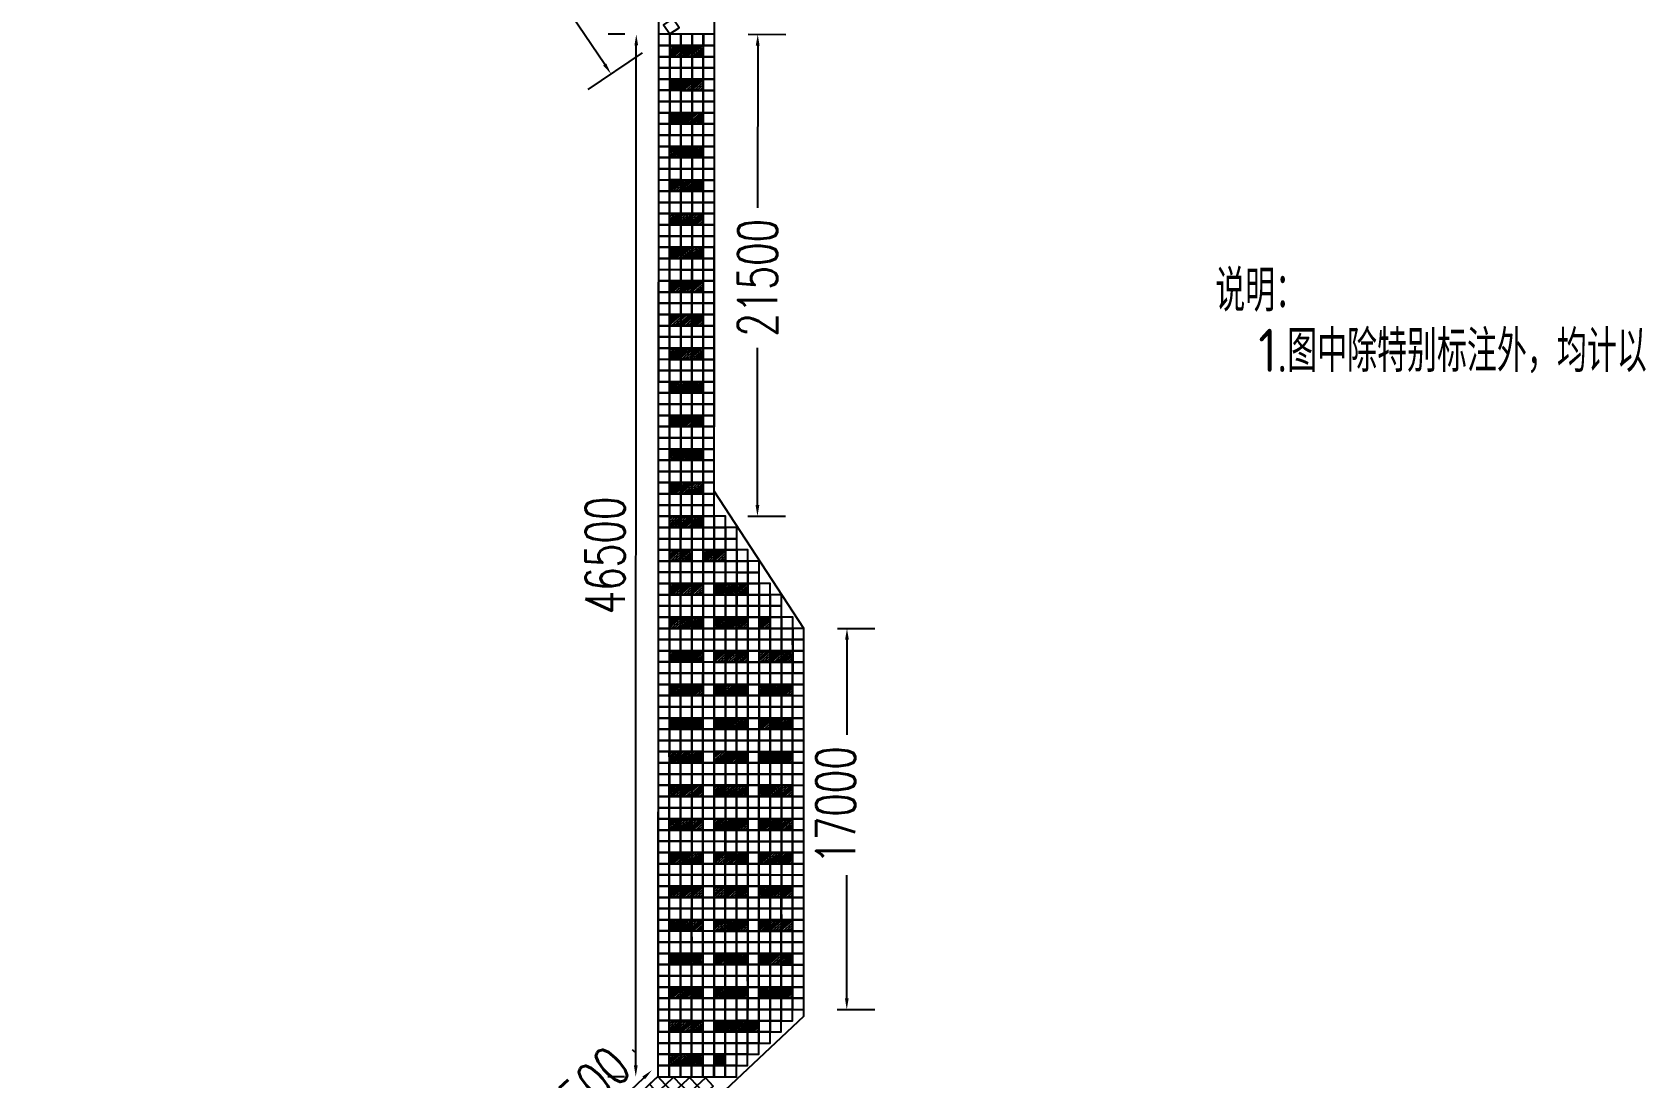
# Model space of a CAD drawing. Extents: x 833816 to 4746262, y -3629782 to -1973088.
# Drawn here: x 1347758 to 1419744, y -2232795 to -2186160 of the extents above; entities that cross this region are included whole.
import ezdxf

# ---------------------------------------------------------------- set-up
doc = ezdxf.new("R2010")
doc.units = 0
doc.header["$LTSCALE"] = 1000
doc.header["$MEASUREMENT"] = 0
doc.header["$PDMODE"] = 32
doc.layers.add('PUB_TEXT', color=7, linetype='Continuous')
doc.layers.add('W-FLOAT_BOWL浮筒', color=253, linetype='Continuous')
doc.styles.get("Standard").update_dxf_attribs({"font": 'gbenor.shx', "bigfont": 'gbcbig.shx'})
doc.styles.add('STANDARD_T3', font='simplex.shx', dxfattribs={"width": 0.7, "bigfont": 'gbcbig.shx'})
doc.dimstyles.new('W&&500', dxfattribs={"dimtxt": 1750, "dimasz": 500, "dimexe": 1250, "dimexo": 1500, "dimgap": 500, "dimtad": 1, "dimdec": 0, "dimzin": 0, "dimdsep": 46, "dimtxsty": 'STANDARD_T3', "dimcen": 0.09, "dimclrd": 1, "dimclre": 1, "dimclrt": 7, "dimazin": 2, "dimtfac": 1, "dimtdec": 0, "dimtix": 1, "dimtmove": 2, "dimatfit": 3, "dimfxl": 100, "dimtolj": 1, "dimtzin": 0, "dimarcsym": 0})

# ---------------------------------------------------------------- blocks, each defined once
blk = doc.blocks.new('浮筒')
at = {"layer": 'W-FLOAT_BOWL浮筒'}
blk.add_lwpolyline([(-230, -268), (268, -230), (230, 268), (-268, 230)], close=True, dxfattribs=at)
blk = doc.blocks.new('空格子')
at = {"layer": 'W-FLOAT_BOWL浮筒'}
h = blk.add_hatch(dxfattribs=at)
h.set_pattern_fill('ANSI31', color=256, scale=50)
h.set_pattern_definition([(45, (0, 0), (-56.127, 56.127), [])])
h.paths.add_polyline_path([(219, 263), (-280, 225), (-242, -274), (256, -236)])
blk.add_lwpolyline([(-242, -274), (256, -236), (219, 263), (-280, 225)], close=True, dxfattribs=at)
blk = doc.blocks.new('*D800')
at = {"color": 1, "lineweight": -2, "transparency": 16777216}
for p, q in [((1383685, -2212753), (1385357, -2212754)), ((1384106, -2213253), (1384104, -2217504)), ((1384098, -2229253), (1384101, -2223754)), ((1383676, -2229753), (1385348, -2229754))]:
    blk.add_line(p, q, dxfattribs=at)
at = {"color": 1, "transparency": 16777216}
for points in [[(1384023, -2213253), (1384190, -2213254), (1384107, -2212753)], [(1384015, -2229253), (1384182, -2229254), (1384098, -2229753)]]:
    blk.add_solid(points, dxfattribs=at)
at = {"layer": 'Defpoints', "color": 0, "transparency": 16777216}
for p in [(1382185, -2212752), (1384107, -2212753), (1382176, -2229752)]:
    blk.add_point(p, dxfattribs=at)
at = {"color": 7, "transparency": 16777216, "insert": (1383603, -2220629), "char_height": 1750, "attachment_point": 5, "rotation": 89.97046, "style": 'STANDARD_T3'}
blk.add_mtext('\\A1;17000', dxfattribs=at)
blk = doc.blocks.new('*D801')
at = {"color": 1, "lineweight": -2, "transparency": 16777216}
for p, q in [((1379698, -2186251), (1381374, -2186252)), ((1380123, -2186751), (1380119, -2193986)), ((1380112, -2207251), (1380116, -2200236)), ((1379687, -2207751), (1381362, -2207752))]:
    blk.add_line(p, q, dxfattribs=at)
at = {"color": 1, "transparency": 16777216}
for points in [[(1380040, -2186751), (1380207, -2186751), (1380124, -2186251)], [(1380029, -2207251), (1380196, -2207251), (1380112, -2207751)]]:
    blk.add_solid(points, dxfattribs=at)
at = {"layer": 'Defpoints', "color": 0, "transparency": 16777216}
for p in [(1378198, -2186250), (1380124, -2186251), (1378187, -2207750)]:
    blk.add_point(p, dxfattribs=at)
at = {"color": 7, "transparency": 16777216, "insert": (1380119, -2197111), "char_height": 1750, "attachment_point": 5, "rotation": 89.96978, "style": 'STANDARD_T3'}
blk.add_mtext('\\A1;21500', dxfattribs=at)
blk = doc.blocks.new('*D807')
at = {"color": 1, "lineweight": -2, "transparency": 16777216}
for p, q in [((1369921, -2179620), (1367500, -2181257)), ((1373297, -2187598), (1368816, -2180971)), ((1374962, -2187076), (1372542, -2188712))]:
    blk.add_line(p, q, dxfattribs=at)
at = {"color": 1, "transparency": 16777216}
for points in [[(1368885, -2180924), (1368747, -2181018), (1368536, -2180557)], [(1373366, -2187551), (1373228, -2187645), (1373577, -2188012)]]:
    blk.add_solid(points, dxfattribs=at)
at = {"layer": 'Defpoints', "color": 0, "transparency": 16777216}
for p in [(1371163, -2178780), (1368536, -2180557), (1376205, -2186235)]:
    blk.add_point(p, dxfattribs=at)
at = {"color": 7, "transparency": 16777216, "insert": (1372195, -2183514), "char_height": 1750, "attachment_point": 5, "rotation": 304.06778, "style": 'STANDARD_T3'}
blk.add_mtext('\\A1;9000', dxfattribs=at)
blk = doc.blocks.new('*D813')
at = {"color": 1, "lineweight": -2, "transparency": 16777216}
for p, q in [((1374639, -2231650), (1374545, -2231550)), ((1371761, -2235887), (1375038, -2232803)), ((1370634, -2235419), (1370540, -2235320))]:
    blk.add_line(p, q, dxfattribs=at)
at = {"color": 1, "transparency": 16777216}
for points in [[(1374981, -2232742), (1375095, -2232864), (1375402, -2232460)], [(1371704, -2235826), (1371818, -2235948), (1371397, -2236230)]]:
    blk.add_solid(points, dxfattribs=at)
at = {"layer": 'Defpoints', "color": 0, "transparency": 16777216}
for p in [(1375402, -2232460), (1375667, -2232742), (1371662, -2236511)]:
    blk.add_point(p, dxfattribs=at)
at = {"color": 7, "transparency": 16777216, "insert": (1372457, -2233344), "char_height": 1750, "attachment_point": 5, "rotation": 43.2668, "style": 'STANDARD_T3'}
blk.add_mtext('\\A1;5500', dxfattribs=at)
blk = doc.blocks.new('*D819')
at = {"color": 1, "lineweight": -2, "transparency": 16777216}
for p, q in [((1374198, -2186248), (1373457, -2186248)), ((1374684, -2232249), (1374707, -2186749)), ((1374174, -2232748), (1373433, -2232748))]:
    blk.add_line(p, q, dxfattribs=at)
at = {"color": 1, "transparency": 16777216}
for points in [[(1374624, -2186749), (1374790, -2186749), (1374707, -2186249)], [(1374600, -2232249), (1374767, -2232249), (1374683, -2232749)]]:
    blk.add_solid(points, dxfattribs=at)
at = {"layer": 'Defpoints', "color": 0, "transparency": 16777216}
for p in [(1374707, -2186249), (1375698, -2186249), (1375674, -2232749)]:
    blk.add_point(p, dxfattribs=at)
at = {"color": 7, "transparency": 16777216, "insert": (1373320, -2209498), "char_height": 1750, "attachment_point": 5, "rotation": 89.97046, "style": 'STANDARD_T3'}
blk.add_mtext('\\A1;46500', dxfattribs=at)

msp = doc.modelspace()

# ---------------------------------------------------------------- linework, layer by layer
at = {"color": 1}
for points in [[(1375641.4, -2339822.2), (1362855.1, -2339822.2), (1356148.8, -2330264.9), (1364877.2, -2324124.8), (1362809.6, -2302705.2), (1373949.1, -2275956.5), (1373950.3, -2237790.7), (1382175.6, -2230048.6), (1382184.5, -2212752.5), (1378187.7, -2206630.8), (1378199, -2184721)], [(1375698.6, -2185486.4), (1375674.2, -2232734.8), (1371450.4, -2236710.5), (1371448.7, -2275457.8), (1360261, -2302322.2), (1362249, -2322917.1), (1347758.3, -2333110.7), (1356718, -2345874.9), (1361771.5, -2342322.2), (1375641.4, -2342322.2), (1375641.4, -2339822.2)]]:
    msp.add_lwpolyline(points, dxfattribs=at)

# ---------------------------------------------------------------- block references
for p, rotation in [((1376460, -2186994.8), 355.6428745834204), ((1376960, -2186995.1), 355.6428745834204), ((1377460, -2186995.3), 355.6428745834204), ((1376459.2, -2188494.8), 355.6428745834204), ((1376959.2, -2188495.1), 355.6428745834204), ((1377459.2, -2188495.3), 355.6428745834204), ((1376458.5, -2189994.8), 355.6428745834204), ((1376958.5, -2189995.1), 355.6428745834204), ((1377458.5, -2189995.3), 355.6428745834204), ((1376457.7, -2191494.8), 355.6428745834204), ((1376957.7, -2191495.1), 355.6428745834204), ((1377457.7, -2191495.3), 355.6428745834204), ((1376456.9, -2192994.8), 355.6428745834204), ((1376956.9, -2192995.1), 355.6428745834204), ((1377456.9, -2192995.3), 355.6428745834204), ((1376456.1, -2194494.8), 355.6428745834204), ((1376956.1, -2194495.1), 355.6428745834204), ((1377456.1, -2194495.3), 355.6428745834204), ((1376455.4, -2195994.8), 355.6428745834204), ((1376955.4, -2195995.1), 355.6428745834204), ((1377455.4, -2195995.3), 355.6428745834204), ((1376454.6, -2197494.8), 355.6428745834204), ((1376954.6, -2197495.1), 355.6428745834204), ((1377454.6, -2197495.3), 355.6428745834204), ((1376453.8, -2198994.8), 355.6428745834204), ((1376953.8, -2198995.1), 355.6428745834204), ((1377453.8, -2198995.3), 355.6428745834204), ((1376453, -2200494.8), 355.6428745834204), ((1376953, -2200495.1), 355.6428745834204), ((1377453, -2200495.3), 355.6428745834204), ((1376452.3, -2201994.8), 355.6428745834204), ((1376952.3, -2201995.1), 355.6428745834204), ((1377452.3, -2201995.3), 355.6428745834204), ((1376451.5, -2203494.8), 355.6428745834204), ((1376951.5, -2203495.1), 355.6428745834204), ((1377451.5, -2203495.3), 355.6428745834204), ((1376450.7, -2204994.8), 355.6428745834204), ((1376950.7, -2204995.1), 355.6428745834204), ((1377450.7, -2204995.3), 355.6428745834204), ((1376450, -2206494.8), 355.6428745834204), ((1376950, -2206495.1), 355.6428745834204), ((1377450, -2206495.3), 355.6428745834204), ((1376449.2, -2207994.8), 355.6428745834204), ((1376949.2, -2207995.1), 355.6428745834204), ((1377449.2, -2207995.3), 355.6428745834204), ((1376448.4, -2209494.8), 355.6428745834205), ((1376948.4, -2209495.1), 355.6428745834205), ((1377948.4, -2209495.6), 355.6428745834205), ((1378448.4, -2209495.9), 355.6428745834205), ((1376447.6, -2210994.8), 355.6428745834205), ((1376947.6, -2210995.1), 355.6428745834205), ((1377447.6, -2210995.3), 355.6428745834205), ((1378447.6, -2210995.9), 355.6428745834205), ((1378947.6, -2210996.1), 355.6428745834205), ((1379447.6, -2210996.4), 355.6428745834205), ((1376446.9, -2212494.8), 355.6428745834205), ((1376946.9, -2212495.1), 355.6428745834205), ((1377446.9, -2212495.3), 355.6428745834205), ((1378446.9, -2212495.9), 355.6428745834205), ((1378946.9, -2212496.1), 355.6428745834205), ((1379446.9, -2212496.4), 355.6428745834205), ((1380446.9, -2212496.9), 355.6428745834205), ((1376446.1, -2213994.8), 355.6428745834205), ((1376946.1, -2213995.1), 355.6428745834205), ((1377446.1, -2213995.3), 355.6428745834205), ((1378446.1, -2213995.9), 355.6428745834205), ((1378946.1, -2213996.1), 355.6428745834205), ((1379446.1, -2213996.4), 355.6428745834205), ((1380446.1, -2213996.9), 355.6428745834205), ((1380946.1, -2213997.2), 355.6428745834205), ((1381446.1, -2213997.4), 355.6428745834205), ((1376445.3, -2215494.8), 355.6428745834205), ((1376945.3, -2215495.1), 355.6428745834205), ((1377445.3, -2215495.3), 355.6428745834205), ((1378445.3, -2215495.9), 355.6428745834205), ((1378945.3, -2215496.1), 355.6428745834205), ((1379445.3, -2215496.4), 355.6428745834205), ((1380445.3, -2215496.9), 355.6428745834205), ((1380945.3, -2215497.2), 355.6428745834205), ((1381445.3, -2215497.4), 355.6428745834205), ((1376444.5, -2216994.8), 355.6428745834205), ((1376944.5, -2216995.1), 355.6428745834205), ((1377444.5, -2216995.3), 355.6428745834205), ((1378444.5, -2216995.9), 355.6428745834205), ((1378944.5, -2216996.1), 355.6428745834205), ((1379444.5, -2216996.4), 355.6428745834205), ((1380444.5, -2216996.9), 355.6428745834205), ((1380944.5, -2216997.1), 355.6428745834205), ((1381444.5, -2216997.4), 355.6428745834205), ((1376443.8, -2218494.8), 355.6428745834205), ((1376943.8, -2218495.1), 355.6428745834205), ((1377443.8, -2218495.3), 355.6428745834205), ((1378443.8, -2218495.9), 355.6428745834205), ((1378943.8, -2218496.1), 355.6428745834205), ((1379443.8, -2218496.4), 355.6428745834205), ((1380443.8, -2218496.9), 355.6428745834205), ((1380943.8, -2218497.1), 355.6428745834205), ((1381443.8, -2218497.4), 355.6428745834205), ((1376443, -2219994.8), 355.6428745834205), ((1376943, -2219995.1), 355.6428745834205), ((1377443, -2219995.3), 355.6428745834205), ((1378443, -2219995.9), 355.6428745834205), ((1378943, -2219996.1), 355.6428745834205), ((1379443, -2219996.4), 355.6428745834205), ((1380443, -2219996.9), 355.6428745834205), ((1380943, -2219997.1), 355.6428745834205), ((1381443, -2219997.4), 355.6428745834205), ((1376442.2, -2221494.8), 355.6428745834205), ((1376942.2, -2221495.1), 355.6428745834205), ((1377442.2, -2221495.3), 355.6428745834205), ((1378442.2, -2221495.9), 355.6428745834205), ((1378942.2, -2221496.1), 355.6428745834205), ((1379442.2, -2221496.4), 355.6428745834205), ((1380442.2, -2221496.9), 355.6428745834205), ((1380942.2, -2221497.1), 355.6428745834205), ((1381442.2, -2221497.4), 355.6428745834205), ((1376441.4, -2222994.8), 355.6428745834205), ((1376941.4, -2222995.1), 355.6428745834205), ((1377441.4, -2222995.3), 355.6428745834205), ((1378441.4, -2222995.9), 355.6428745834205), ((1378941.4, -2222996.1), 355.6428745834205), ((1379441.4, -2222996.4), 355.6428745834205), ((1380441.4, -2222996.9), 355.6428745834205), ((1380941.4, -2222997.1), 355.6428745834205), ((1381441.4, -2222997.4), 355.6428745834205), ((1376440.7, -2224494.8), 355.6428745834205), ((1376940.7, -2224495.1), 355.6428745834205), ((1377440.7, -2224495.3), 355.6428745834205), ((1378440.7, -2224495.9), 355.6428745834205), ((1378940.7, -2224496.1), 355.6428745834205), ((1379440.7, -2224496.4), 355.6428745834205), ((1380440.7, -2224496.9), 355.6428745834205), ((1380940.7, -2224497.1), 355.6428745834205), ((1381440.7, -2224497.4), 355.6428745834205), ((1376439.9, -2225994.8), 355.6428745834205), ((1376939.9, -2225995.1), 355.6428745834205), ((1377439.9, -2225995.3), 355.6428745834205), ((1378439.9, -2225995.9), 355.6428745834205), ((1378939.9, -2225996.1), 355.6428745834205), ((1379439.9, -2225996.4), 355.6428745834205), ((1380439.9, -2225996.9), 355.6428745834205), ((1380939.9, -2225997.1), 355.6428745834205), ((1381439.9, -2225997.4), 355.6428745834205), ((1376439.1, -2227494.8), 355.6428745834205), ((1376939.1, -2227495.1), 355.6428745834205), ((1377439.1, -2227495.3), 355.6428745834205), ((1378439.1, -2227495.9), 355.6428745834205), ((1378939.1, -2227496.1), 355.6428745834205), ((1379439.1, -2227496.4), 355.6428745834205), ((1380439.1, -2227496.9), 355.6428745834205), ((1380939.1, -2227497.1), 355.6428745834205), ((1381439.1, -2227497.4), 355.6428745834205), ((1376438.4, -2228994.8), 355.6428745834205), ((1376938.4, -2228995.1), 355.6428745834205), ((1377438.4, -2228995.3), 355.6428745834205), ((1378438.4, -2228995.9), 355.6428745834205), ((1378938.4, -2228996.1), 355.6428745834205), ((1379438.4, -2228996.4), 355.6428745834205), ((1380438.4, -2228996.9), 355.6428745834205), ((1380938.4, -2228997.1), 355.6428745834205), ((1381438.4, -2228997.4), 355.6428745834205), ((1376437.6, -2230495.1), 355.6428745834204), ((1376937.6, -2230495.3), 355.6428745834204), ((1377437.6, -2230495.6), 355.6428745834204), ((1378437.6, -2230495.6), 355.6428745834204), ((1378937.6, -2230495.9), 355.6428745834204), ((1379437.6, -2230492.1), 355.6428745834204), ((1379937.6, -2230496.6), 355.6428745834204), ((1376436.8, -2231994.8), 355.6428745834205), ((1376936.8, -2231995.1), 355.6428745834204), ((1377436.8, -2231995.3), 355.6428745834204), ((1378436.8, -2231995.9), 355.6428745834205)]:
    msp.add_blockref('空格子', p, dxfattribs=dict(rotation=rotation))
at = {"layer": 'W-FLOAT_BOWL浮筒'}
for p, rotation in [((1376272, -2185888.1), 29.7401912289581), ((1375947.8, -2186999.3), 355.6428745835174), ((1375948, -2186499.3), 355.6428745835174), ((1376448, -2186499.5), 355.6428745835174), ((1376948, -2186499.8), 355.6428745835174), ((1377448, -2186500), 355.6428745835174), ((1377947.8, -2187000.3), 355.6428745835174), ((1377948, -2186500.3), 355.6428745835174), ((1375947.5, -2187499.3), 355.6428745835174), ((1376447.5, -2187499.5), 355.6428745835174), ((1376947.5, -2187499.8), 355.6428745835174), ((1377447.5, -2187500), 355.6428745835174), ((1377947.5, -2187500.3), 355.6428745835174), ((1375947, -2188499.3), 355.6428745835174), ((1375947.3, -2187999.3), 355.6428745835174), ((1376447.3, -2187999.5), 355.6428745835174), ((1376947.3, -2187999.8), 355.6428745835174), ((1377447.3, -2188000), 355.6428745835174), ((1377947, -2188500.3), 355.6428745835174), ((1377947.3, -2188000.3), 355.6428745835174), ((1375946.8, -2188999.3), 355.6428745835174), ((1376446.8, -2188999.5), 355.6428745835174), ((1376946.8, -2188999.8), 355.6428745835174), ((1377446.8, -2189000), 355.6428745835174), ((1377946.8, -2189000.3), 355.6428745835174), ((1375946.2, -2189999.3), 355.6428745835174), ((1375946.5, -2189499.3), 355.6428745835174), ((1376446.5, -2189499.5), 355.6428745835174), ((1376946.5, -2189499.8), 355.6428745835174), ((1377446.5, -2189500), 355.6428745835174), ((1377946.2, -2190000.3), 355.6428745835174), ((1377946.5, -2189500.3), 355.6428745835174), ((1375946, -2190499.3), 355.6428745835174), ((1376446, -2190499.5), 355.6428745835174), ((1376946, -2190499.8), 355.6428745835174), ((1377446, -2190500), 355.6428745835174), ((1377946, -2190500.3), 355.6428745835174), ((1375945.5, -2191499.3), 355.6428745835174), ((1375945.7, -2190999.3), 355.6428745835174), ((1376445.7, -2190999.5), 355.6428745835174), ((1376945.7, -2190999.8), 355.6428745835174), ((1377445.7, -2191000), 355.6428745835174), ((1377945.5, -2191500.3), 355.6428745835174), ((1377945.7, -2191000.3), 355.6428745835174), ((1375945.2, -2191999.3), 355.6428745835174), ((1376445.2, -2191999.5), 355.6428745835174), ((1376945.2, -2191999.8), 355.6428745835174), ((1377445.2, -2192000), 355.6428745835174), ((1377945.2, -2192000.3), 355.6428745835174), ((1375944.9, -2192499.3), 355.6428745835174), ((1376444.9, -2192499.5), 355.6428745835174), ((1376944.9, -2192499.8), 355.6428745835174), ((1377444.9, -2192500), 355.6428745835174), ((1377944.9, -2192500.3), 355.6428745835174), ((1375944.4, -2193499.3), 355.6428745835174), ((1375944.7, -2192999.3), 355.6428745835174), ((1376444.4, -2193499.5), 355.6428745835174), ((1376944.4, -2193499.8), 355.6428745835174), ((1377444.4, -2193500), 355.6428745835174), ((1377944.4, -2193500.3), 355.6428745835174), ((1377944.7, -2193000.3), 355.6428745835174), ((1375944.2, -2193999.3), 355.6428745835174), ((1376444.2, -2193999.5), 355.6428745835174), ((1376944.2, -2193999.8), 355.6428745835174), ((1377444.2, -2194000), 355.6428745835174), ((1377944.2, -2194000.3), 355.6428745835174), ((1375943.7, -2194999.3), 355.6428745835174), ((1375943.9, -2194499.3), 355.6428745835174), ((1376443.7, -2194999.5), 355.6428745835174), ((1376943.7, -2194999.8), 355.6428745835174), ((1377443.7, -2195000), 355.6428745835174), ((1377943.7, -2195000.3), 355.6428745835174), ((1377943.9, -2194500.3), 355.6428745835174), ((1375943.4, -2195499.3), 355.6428745835174), ((1376443.4, -2195499.5), 355.6428745835174), ((1376943.4, -2195499.8), 355.6428745835174), ((1377443.4, -2195500), 355.6428745835174), ((1377943.4, -2195500.3), 355.6428745835174), ((1375942.9, -2196499.3), 355.6428745835174), ((1375943.1, -2195999.3), 355.6428745835174), ((1376442.9, -2196499.5), 355.6428745835174), ((1376942.9, -2196499.8), 355.6428745835174), ((1377442.9, -2196500), 355.6428745835174), ((1377942.9, -2196500.3), 355.6428745835174), ((1377943.1, -2196000.3), 355.6428745835174), ((1375942.6, -2196999.3), 355.6428745835174), ((1376442.6, -2196999.5), 355.6428745835174), ((1376942.6, -2196999.8), 355.6428745835174), ((1377442.6, -2197000), 355.6428745835174), ((1377942.6, -2197000.3), 355.6428745835174), ((1375942.1, -2197999.3), 355.6428745835174), ((1375942.4, -2197499.3), 355.6428745835174), ((1376442.1, -2197999.5), 355.6428745835174), ((1376942.1, -2197999.8), 355.6428745835174), ((1377442.1, -2198000), 355.6428745835174), ((1377942.1, -2198000.3), 355.6428745835174), ((1377942.4, -2197500.3), 355.6428745835174), ((1375941.9, -2198499.3), 355.6428745835174), ((1376441.9, -2198499.5), 355.6428745835174), ((1376941.9, -2198499.8), 355.6428745835174), ((1377441.9, -2198500), 355.6428745835174), ((1377941.9, -2198500.3), 355.6428745835174), ((1375941.6, -2198999.3), 355.6428745835174), ((1377941.6, -2199000.3), 355.6428745835174), ((1375941.1, -2199999.3), 355.6428745835174), ((1375941.3, -2199499.3), 355.6428745835174), ((1376441.1, -2199999.5), 355.6428745835174), ((1376441.3, -2199499.5), 355.6428745835174), ((1376941.1, -2199999.8), 355.6428745835174), ((1376941.3, -2199499.8), 355.6428745835174), ((1377441.1, -2200000), 355.6428745835174), ((1377441.3, -2199500), 355.6428745835174), ((1377941.1, -2200000.3), 355.6428745835174), ((1377941.3, -2199500.3), 355.6428745835174), ((1375940.8, -2200499.3), 355.6428745835174), ((1377940.8, -2200500.3), 355.6428745835174), ((1375940.3, -2201499.3), 355.6428745835174), ((1375940.6, -2200999.3), 355.6428745835174), ((1376440.3, -2201499.5), 355.6428745835174), ((1376440.6, -2200999.5), 355.6428745835174), ((1376940.3, -2201499.8), 355.6428745835174), ((1376940.6, -2200999.8), 355.6428745835174), ((1377440.3, -2201500), 355.6428745835174), ((1377440.6, -2201000), 355.6428745835174), ((1377940.3, -2201500.3), 355.6428745835174), ((1377940.6, -2201000.3), 355.6428745835174), ((1375940.1, -2201999.3), 355.6428745835174), ((1377940.1, -2202000.3), 355.6428745835174), ((1375939.5, -2202999.3), 355.6428745835174), ((1375939.8, -2202499.3), 355.6428745835174), ((1376439.5, -2202999.5), 355.6428745835174), ((1376439.8, -2202499.5), 355.6428745835174), ((1376939.5, -2202999.8), 355.6428745835174), ((1376939.8, -2202499.8), 355.6428745835174), ((1377439.5, -2203000), 355.6428745835174), ((1377439.8, -2202500), 355.6428745835174), ((1377939.5, -2203000.3), 355.6428745835174), ((1377939.8, -2202500.3), 355.6428745835174), ((1375939.3, -2203499.3), 355.6428745835174), ((1377939.3, -2203500.3), 355.6428745835174), ((1375939, -2203999.3), 355.6428745835174), ((1376439, -2203999.5), 355.6428745835174), ((1376939, -2203999.8), 355.6428745835174), ((1377439, -2204000), 355.6428745835174), ((1377939, -2204000.3), 355.6428745835174), ((1375938.5, -2204999.3), 355.6428745835174), ((1375938.8, -2204499.3), 355.6428745835174), ((1376438.8, -2204499.5), 355.6428745835174), ((1376938.8, -2204499.8), 355.6428745835174), ((1377438.8, -2204500), 355.6428745835174), ((1377938.5, -2205000.3), 355.6428745835174), ((1377938.8, -2204500.3), 355.6428745835174), ((1375938.2, -2205499.3), 355.6428745835174), ((1376438.2, -2205499.5), 355.6428745835174), ((1376938.2, -2205499.8), 355.6428745835174), ((1377438.2, -2205500), 355.6428745835174), ((1377938.2, -2205500.3), 355.6428745835174), ((1375937.7, -2206499.3), 355.6428745835174), ((1375938, -2205999.3), 355.6428745835174), ((1376438, -2205999.5), 355.6428745835174), ((1376938, -2205999.8), 355.6428745835174), ((1377438, -2206000), 355.6428745835174), ((1377937.7, -2206500.3), 355.6428745835174), ((1377938, -2206000.3), 355.6428745835174), ((1375937.5, -2206999.3), 355.6428745835174), ((1376437.5, -2206999.5), 355.6428745835174), ((1376937.5, -2206999.8), 355.6428745835174), ((1377437.5, -2207000), 355.6428745835174), ((1377937.5, -2207000.3), 355.6428745835174), ((1375937, -2207999.3), 355.6428745835174), ((1375937.2, -2207499.3), 355.6428745835174), ((1376437.2, -2207499.5), 355.6428745835174), ((1376937.2, -2207499.8), 355.6428745835174), ((1377437.2, -2207500), 355.6428745835174), ((1377937, -2208000.3), 355.6428745835174), ((1377937.2, -2207500.3), 355.6428745835174), ((1378436.7, -2208000.5), 355.6428745835174), ((1375936.7, -2208499.3), 355.6428745835174), ((1376436.7, -2208499.5), 355.6428745835174), ((1376936.7, -2208499.8), 355.6428745835174), ((1377436.7, -2208500), 355.6428745835174), ((1377936.7, -2208500.3), 355.6428745835174), ((1378436.7, -2208500.5), 355.6428745835174), ((1378936.7, -2208500.8), 355.6428745835174), ((1375936.2, -2209499.3), 355.6428745835174), ((1375936.4, -2208999.3), 355.6428745835174), ((1376436.4, -2208999.5), 355.6428745835174), ((1376936.4, -2208999.8), 355.6428745835174), ((1377436.2, -2209500), 355.6428745835174), ((1377436.4, -2209000), 355.6428745835174), ((1377936.4, -2209000.3), 355.6428745835174), ((1378436.4, -2209000.5), 355.6428745835174), ((1378936.2, -2209500.8), 355.6428745835174), ((1378936.4, -2209000.8), 355.6428745835174), ((1379436.2, -2209501.1), 355.6428745835174), ((1375935.9, -2209999.3), 355.6428745835174), ((1376435.9, -2209999.5), 355.6428745835174), ((1376935.9, -2209999.8), 355.6428745835174), ((1377435.9, -2210000), 355.6428745835174), ((1377935.9, -2210000.3), 355.6428745835174), ((1378435.9, -2210000.5), 355.6428745835174), ((1378935.9, -2210000.8), 355.6428745835174), ((1379435.9, -2210001.1), 355.6428745835174), ((1379935.9, -2210001.3), 355.6428745835174), ((1375935.7, -2210499.3), 355.6428745835174), ((1376435.7, -2210499.5), 355.6428745835174), ((1376935.7, -2210499.8), 355.6428745835174), ((1377435.7, -2210500), 355.6428745835174), ((1377935.7, -2210500.3), 355.6428745835174), ((1378435.7, -2210500.5), 355.6428745835174), ((1378935.7, -2210500.8), 355.6428745835174), ((1379435.7, -2210501.2), 355.6428745835174), ((1379935.7, -2210501.3), 355.6428745835174), ((1375935.2, -2211499.3), 355.6428745835174), ((1375935.4, -2210999.3), 355.6428745835174), ((1376435.2, -2211499.5), 355.6428745835174), ((1376935.2, -2211499.8), 355.6428745835174), ((1377435.2, -2211500), 355.6428745835174), ((1377935.2, -2211500.3), 355.6428745835174), ((1377935.4, -2211000.3), 355.6428745835174), ((1378435.2, -2211500.5), 355.6428745835174), ((1378935.2, -2211500.8), 355.6428745835174), ((1379435.2, -2211501.2), 355.6428745835174), ((1379935.2, -2211501.3), 355.6428745835174), ((1379935.4, -2211001.3), 355.6428745835174), ((1380435.2, -2211501.6), 355.6428745835174), ((1380435.4, -2211001.6), 355.6428745835174), ((1380935.2, -2211501.8), 355.6428745835174), ((1375934.9, -2211999.3), 355.6428745835174), ((1376434.9, -2211999.5), 355.6428745835174), ((1376934.9, -2211999.8), 355.6428745835174), ((1377434.9, -2212000), 355.6428745835174), ((1377934.9, -2212000.3), 355.6428745835174), ((1378434.9, -2212000.5), 355.6428745835174), ((1378934.9, -2212000.8), 355.6428745835174), ((1379434.9, -2212001.2), 355.6428745835174), ((1379934.9, -2212001.3), 355.6428745835174), ((1380434.9, -2212001.7), 355.6428745835174), ((1380934.9, -2212001.8), 355.6428745835174), ((1375934.4, -2212999.3), 355.6428745835174), ((1375934.6, -2212499.3), 355.6428745835174), ((1376434.4, -2212999.5), 355.6428745835174), ((1376934.4, -2212999.8), 355.6428745835174), ((1377434.4, -2213000), 355.6428745835174), ((1377934.4, -2213000.3), 355.6428745835174), ((1377934.6, -2212500.3), 355.6428745835174), ((1378434.4, -2213000.5), 355.6428745835174), ((1378934.4, -2213000.8), 355.6428745835174), ((1379434.4, -2213001.2), 355.6428745835174), ((1379934.4, -2213001.3), 355.6428745835174), ((1379934.6, -2212501.3), 355.6428745835174), ((1380434.4, -2213001.7), 355.6428745835174), ((1380934.4, -2213001.6), 355.6428745835174), ((1380934.6, -2212501.6), 355.6428745835174), ((1381434.4, -2213002.1), 355.6428745835174), ((1381434.6, -2212502.1), 355.6428745835174), ((1381934.4, -2213002.3), 355.6428745835174), ((1375934.1, -2213499.3), 355.6428745835174), ((1376434.1, -2213499.5), 355.6428745835174), ((1376934.1, -2213499.8), 355.6428745835174), ((1377434.1, -2213500), 355.6428745835174), ((1377934.1, -2213500.3), 355.6428745835174), ((1378434.1, -2213500.5), 355.6428745835174), ((1378934.1, -2213500.8), 355.6428745835174), ((1379434.1, -2213501.2), 355.6428745835174), ((1379934.1, -2213501.3), 355.6428745835174), ((1380434.1, -2213501.7), 355.6428745835174), ((1380934.1, -2213501.8), 355.6428745835174), ((1381434.1, -2213502.1), 355.6428745835174), ((1381934.1, -2213502.3), 355.6428745835174), ((1375933.6, -2214499.3), 355.6428745835174), ((1375933.9, -2213999.3), 355.6428745835174), ((1376433.6, -2214499.5), 355.6428745835174), ((1376933.6, -2214499.8), 355.6428745835174), ((1377433.6, -2214500), 355.6428745835174), ((1377933.6, -2214500.3), 355.6428745835174), ((1377933.9, -2214000.3), 355.6428745835174), ((1378433.6, -2214500.5), 355.6428745835174), ((1378933.6, -2214500.8), 355.6428745835174), ((1379433.6, -2214501.2), 355.6428745835174), ((1379933.6, -2214501.3), 355.6428745835174), ((1379933.9, -2214001.3), 355.6428745835174), ((1380433.6, -2214501.7), 355.6428745835174), ((1380933.6, -2214501.6), 355.6428745835174), ((1381433.6, -2214501.8), 355.6428745835174), ((1381933.6, -2214502.3), 355.6428745835174), ((1381933.9, -2214002.3), 355.6428745835174), ((1375933.4, -2214999.3), 355.6428745835174), ((1376433.4, -2214999.5), 355.6428745835174), ((1376933.4, -2214999.8), 355.6428745835174), ((1377433.4, -2215000), 355.6428745835174), ((1377933.4, -2215000.3), 355.6428745835174), ((1378433.4, -2215000.5), 355.6428745835174), ((1378933.4, -2215000.8), 355.6428745835174), ((1379433.4, -2215001.2), 355.6428745835174), ((1379933.4, -2215001.3), 355.6428745835174), ((1380433.3, -2215001.7), 355.6428745835174), ((1380933.3, -2215001.8), 355.6428745835174), ((1381433.3, -2215002.1), 355.6428745835174), ((1381933.3, -2215002.3), 355.6428745835174), ((1375932.8, -2215999.3), 355.6428745835174), ((1375933.1, -2215499.3), 355.6428745835174), ((1376432.8, -2215999.5), 355.6428745835174), ((1376932.8, -2215999.8), 355.6428745835174), ((1377432.8, -2216000), 355.6428745835174), ((1377932.8, -2216000.3), 355.6428745835174), ((1377933.1, -2215500.3), 355.6428745835174), ((1378432.8, -2216000.5), 355.6428745835174), ((1378932.8, -2216000.8), 355.6428745835174), ((1379933.1, -2215501.3), 355.6428745835174), ((1381933.1, -2215502.3), 355.6428745835174), ((1375932.6, -2216499.3), 355.6428745835174), ((1376432.6, -2216499.5), 355.6428745835174), ((1376932.6, -2216499.8), 355.6428745835174), ((1377432.6, -2216500), 355.6428745835174), ((1377932.6, -2216500.3), 355.6428745835174), ((1378432.6, -2216500.5), 355.6428745835174), ((1378932.6, -2216500.8), 355.6428745835174), ((1379432.6, -2216501.2), 355.6428745835174), ((1379432.8, -2216001.2), 355.6428745835174), ((1379932.6, -2216501.3), 355.6428745835174), ((1379932.8, -2216001.3), 355.6428745835174), ((1380432.6, -2216501.7), 355.6428745835174), ((1380432.8, -2216001.7), 355.6428745835174), ((1380932.6, -2216501.8), 355.6428745835174), ((1380932.8, -2216001.6), 355.6428745835174), ((1381432.6, -2216502.1), 355.6428745835174), ((1381432.8, -2216001.8), 355.6428745835174), ((1381932.6, -2216502.3), 355.6428745835174), ((1381932.8, -2216002.3), 355.6428745835174), ((1375932.3, -2216999.3), 355.6428745835174), ((1377932.3, -2217000.3), 355.6428745835174), ((1379932.3, -2217001.3), 355.6428745835174), ((1381932.3, -2217002.3), 355.6428745835174), ((1375931.8, -2217999.3), 355.6428745835174), ((1375932.1, -2217499.3), 355.6428745835174), ((1376431.8, -2217999.5), 355.6428745835174), ((1376432.1, -2217499.5), 355.6428745835174), ((1376931.8, -2217999.8), 355.6428745835174), ((1376932.1, -2217499.8), 355.6428745835174), ((1377431.8, -2218000), 355.6428745835174), ((1377432.1, -2217500), 355.6428745835174), ((1377931.8, -2218000.3), 355.6428745835174), ((1377932.1, -2217500.3), 355.6428745835174), ((1378431.8, -2218000.5), 355.6428745835174), ((1378432.1, -2217500.5), 355.6428745835174), ((1378931.8, -2218000.8), 355.6428745835174), ((1378932.1, -2217500.8), 355.6428745835174), ((1379431.8, -2218001.2), 355.6428745835174), ((1379432.1, -2217501.2), 355.6428745835174), ((1379931.8, -2218001.3), 355.6428745835174), ((1379932.1, -2217501.3), 355.6428745835174), ((1380431.8, -2218001.7), 355.6428745835174), ((1380432.1, -2217501.7), 355.6428745835174), ((1380931.8, -2218001.8), 355.6428745835174), ((1380932.1, -2217501.6), 355.6428745835174), ((1381431.8, -2218002.1), 355.6428745835174), ((1381432.1, -2217501.8), 355.6428745835174), ((1381931.8, -2218002.3), 355.6428745835174), ((1381932.1, -2217502.3), 355.6428745835174), ((1375931.5, -2218499.3), 355.6428745835174), ((1377931.5, -2218500.3), 355.6428745835174), ((1379931.5, -2218501.3), 355.6428745835174), ((1381931.5, -2218502.3), 355.6428745835174), ((1375931, -2219499.3), 355.6428745835174), ((1375931.3, -2218999.3), 355.6428745835174), ((1376431, -2219499.5), 355.6428745835174), ((1376431.3, -2218999.5), 355.6428745835174), ((1376931, -2219499.8), 355.6428745835174), ((1376931.3, -2218999.8), 355.6428745835174), ((1377431, -2219500), 355.6428745835174), ((1377431.3, -2219000), 355.6428745835174), ((1377931, -2219500.3), 355.6428745835174), ((1377931.3, -2219000.3), 355.6428745835174), ((1378431, -2219500.5), 355.6428745835174), ((1378431.3, -2219000.5), 355.6428745835174), ((1378931, -2219500.8), 355.6428745835174), ((1378931.3, -2219000.8), 355.6428745835174), ((1379431, -2219501.2), 355.6428745835174), ((1379431.3, -2219001.2), 355.6428745835174), ((1379931, -2219501.3), 355.6428745835174), ((1379931.3, -2219001.3), 355.6428745835174), ((1380431, -2219501.7), 355.6428745835174), ((1380431.3, -2219001.7), 355.6428745835174), ((1380931, -2219501.8), 355.6428745835174), ((1380931.3, -2219001.6), 355.6428745835174), ((1381431, -2219502.1), 355.6428745835174), ((1381431.3, -2219001.8), 355.6428745835174), ((1381931, -2219502.3), 355.6428745835174), ((1381931.3, -2219002.3), 355.6428745835174), ((1375930.8, -2219999.3), 355.6428745835174), ((1377930.8, -2220000.3), 355.6428745835174), ((1379930.8, -2220001.3), 355.6428745835174), ((1381930.8, -2220002.3), 355.6428745835174), ((1375930.3, -2220999.3), 355.6428745835174), ((1375930.5, -2220499.3), 355.6428745835174), ((1376430.3, -2220999.5), 355.6428745835174), ((1376430.5, -2220499.5), 355.6428745835174), ((1376930.3, -2220999.8), 355.6428745835174), ((1376930.5, -2220499.8), 355.6428745835174), ((1377430.3, -2221000), 355.6428745835174), ((1377430.5, -2220500), 355.6428745835174), ((1377930.3, -2221000.3), 355.6428745835174), ((1377930.5, -2220500.3), 355.6428745835174), ((1378430.3, -2221000.5), 355.6428745835174), ((1378430.5, -2220500.5), 355.6428745835174), ((1378930.3, -2221000.8), 355.6428745835174), ((1378930.5, -2220500.8), 355.6428745835174), ((1379430.3, -2221001.2), 355.6428745835174), ((1379430.5, -2220501.2), 355.6428745835174), ((1379930.3, -2221001.3), 355.6428745835174), ((1379930.5, -2220501.3), 355.6428745835174), ((1380430.3, -2221001.7), 355.6428745835174), ((1380430.5, -2220501.7), 355.6428745835174), ((1380930.3, -2221001.8), 355.6428745835174), ((1380930.5, -2220501.6), 355.6428745835174), ((1381430.3, -2221002.1), 355.6428745835174), ((1381430.5, -2220501.8), 355.6428745835174), ((1381930.3, -2221002.3), 355.6428745835174), ((1381930.5, -2220502.3), 355.6428745835174), ((1375930, -2221499.3), 355.6428745835174), ((1377930, -2221500.3), 355.6428745835174), ((1379930, -2221501.3), 355.6428745835174), ((1381930, -2221502.3), 355.6428745835174), ((1375929.7, -2221999.3), 355.6428745835174), ((1376429.7, -2221999.5), 355.6428745835174), ((1376929.7, -2221999.8), 355.6428745835174), ((1377429.7, -2222000), 355.6428745835174), ((1377929.7, -2222000.3), 355.6428745835174), ((1378429.7, -2222000.5), 355.6428745835174), ((1378929.7, -2222000.8), 355.6428745835174), ((1379429.7, -2222001.2), 355.6428745835174), ((1379929.7, -2222001.3), 355.6428745835174), ((1380429.7, -2222001.7), 355.6428745835174), ((1380929.7, -2222001.6), 355.6428745835174), ((1381429.7, -2222001.8), 355.6428745835174), ((1381929.7, -2222002.3), 355.6428745835174), ((1375929.2, -2222999.3), 355.6428745835174), ((1375929.5, -2222499.3), 355.6428745835174), ((1376429.5, -2222499.5), 355.6428745835174), ((1376929.5, -2222499.8), 355.6428745835174), ((1377429.5, -2222500), 355.6428745835174), ((1377929.2, -2223000.3), 355.6428745835174), ((1377929.5, -2222500.3), 355.6428745835174), ((1378429.5, -2222500.5), 355.6428745835174), ((1378929.5, -2222500.8), 355.6428745835174), ((1379429.5, -2222501.2), 355.6428745835174), ((1379929.2, -2223001.3), 355.6428745835174), ((1379929.5, -2222501.3), 355.6428745835174), ((1380429.5, -2222501.7), 355.6428745835174), ((1380929.5, -2222501.8), 355.6428745835174), ((1381429.5, -2222502.1), 355.6428745835174), ((1381929.2, -2223002.3), 355.6428745835174), ((1381929.5, -2222502.3), 355.6428745835174), ((1375929, -2223499.3), 355.6428745835174), ((1376429, -2223499.5), 355.6428745835174), ((1376929, -2223499.8), 355.6428745835174), ((1377429, -2223500), 355.6428745835174), ((1377929, -2223500.3), 355.6428745835174), ((1378429, -2223500.5), 355.6428745835174), ((1378929, -2223500.8), 355.6428745835174), ((1379429, -2223501.2), 355.6428745835174), ((1379929, -2223501.3), 355.6428745835174), ((1380429, -2223501.7), 355.6428745835174), ((1380929, -2223501.6), 355.6428745835174), ((1381429, -2223501.8), 355.6428745835174), ((1381929, -2223502.3), 355.6428745835174), ((1375928.5, -2224499.3), 355.6428745835174), ((1375928.7, -2223999.3), 355.6428745835174), ((1376428.7, -2223999.5), 355.6428745835174), ((1376928.7, -2223999.8), 355.6428745835174), ((1377428.7, -2224000), 355.6428745835174), ((1377928.5, -2224500.3), 355.6428745835174), ((1377928.7, -2224000.3), 355.6428745835174), ((1378428.7, -2224000.5), 355.6428745835174), ((1378928.7, -2224000.8), 355.6428745835174), ((1379428.7, -2224001.2), 355.6428745835174), ((1379928.5, -2224501.3), 355.6428745835174), ((1379928.7, -2224001.3), 355.6428745835174), ((1380428.7, -2224001.7), 355.6428745835174), ((1380928.7, -2224001.8), 355.6428745835174), ((1381428.7, -2224002.1), 355.6428745835174), ((1381928.5, -2224502.3), 355.6428745835174), ((1381928.7, -2224002.3), 355.6428745835174), ((1375928.2, -2224999.3), 355.6428745835174), ((1376428.2, -2224999.5), 355.6428745835174), ((1376928.2, -2224999.8), 355.6428745835174), ((1377428.2, -2225000), 355.6428745835174), ((1377928.2, -2225000.3), 355.6428745835174), ((1378428.2, -2225000.5), 355.6428745835174), ((1378928.2, -2225000.8), 355.6428745835174), ((1379428.2, -2225001.2), 355.6428745835174), ((1379928.2, -2225001.3), 355.6428745835174), ((1380428.2, -2225001.7), 355.6428745835174), ((1380928.2, -2225001.6), 355.6428745835174), ((1381428.2, -2225001.8), 355.6428745835174), ((1381928.2, -2225002.3), 355.6428745835174), ((1375927.7, -2225999.3), 355.6428745835174), ((1375927.9, -2225499.3), 355.6428745835174), ((1376427.9, -2225499.5), 355.6428745835174), ((1376927.9, -2225499.8), 355.6428745835174), ((1377427.9, -2225500), 355.6428745835174), ((1377927.7, -2226000.3), 355.6428745835174), ((1377927.9, -2225500.3), 355.6428745835174), ((1378427.9, -2225500.5), 355.6428745835174), ((1378927.9, -2225500.8), 355.6428745835174), ((1379427.9, -2225501.2), 355.6428745835174), ((1379927.7, -2226001.3), 355.6428745835174), ((1379927.9, -2225501.3), 355.6428745835174), ((1380427.9, -2225501.7), 355.6428745835174), ((1380927.9, -2225501.8), 355.6428745835174), ((1381427.9, -2225502.1), 355.6428745835174), ((1381927.7, -2226002.3), 355.6428745835174), ((1381927.9, -2225502.3), 355.6428745835174), ((1375927.4, -2226499.3), 355.6428745835174), ((1376427.4, -2226499.5), 355.6428745835174), ((1376927.4, -2226499.8), 355.6428745835174), ((1377427.4, -2226500), 355.6428745835174), ((1377927.4, -2226500.3), 355.6428745835174), ((1378427.4, -2226500.5), 355.6428745835174), ((1378927.4, -2226500.8), 355.6428745835174), ((1379427.4, -2226501.2), 355.6428745835174), ((1379927.4, -2226501.3), 355.6428745835174), ((1380427.4, -2226501.7), 355.6428745835174), ((1380927.4, -2226501.6), 355.6428745835174), ((1381427.4, -2226501.8), 355.6428745835174), ((1381927.4, -2226502.3), 355.6428745835174), ((1375926.9, -2227499.3), 355.6428745835174), ((1375927.2, -2226999.3), 355.6428745835174), ((1376427.2, -2226999.5), 355.6428745835174), ((1376927.2, -2226999.8), 355.6428745835174), ((1377427.2, -2227000), 355.6428745835174), ((1377926.9, -2227500.3), 355.6428745835174), ((1377927.2, -2227000.3), 355.6428745835174), ((1378427.2, -2227000.5), 355.6428745835174), ((1378927.2, -2227000.8), 355.6428745835174), ((1379427.2, -2227001.2), 355.6428745835174), ((1379926.9, -2227501.3), 355.6428745835174), ((1379927.2, -2227001.3), 355.6428745835174), ((1380427.2, -2227001.7), 355.6428745835174), ((1380927.2, -2227001.8), 355.6428745835174), ((1381427.2, -2227002.1), 355.6428745835174), ((1381926.9, -2227502.3), 355.6428745835174), ((1381927.2, -2227002.3), 355.6428745835174), ((1375926.6, -2227999.3), 355.6428745835174), ((1376426.6, -2227999.5), 355.6428745835174), ((1376926.6, -2227999.8), 355.6428745835174), ((1377426.6, -2228000), 355.6428745835174), ((1377926.6, -2228000.3), 355.6428745835174), ((1378426.6, -2228000.5), 355.6428745835174), ((1378926.6, -2228000.8), 355.6428745835174), ((1379426.6, -2228001.2), 355.6428745835174), ((1379926.6, -2228001.3), 355.6428745835174), ((1380426.6, -2228001.7), 355.6428745835174), ((1380926.6, -2228001.6), 355.6428745835174), ((1381426.6, -2228001.8), 355.6428745835174), ((1381926.6, -2228002.3), 355.6428745835174), ((1375926.4, -2228499.3), 355.6428745835174), ((1376426.4, -2228499.5), 355.6428745835174), ((1376926.4, -2228499.8), 355.6428745835174), ((1377426.4, -2228500), 355.6428745835174), ((1377926.4, -2228500.3), 355.6428745835174), ((1378426.4, -2228500.5), 355.6428745835174), ((1378926.4, -2228500.8), 355.6428745835174), ((1379426.4, -2228501.2), 355.6428745835174), ((1379926.4, -2228501.3), 355.6428745835174), ((1380426.4, -2228501.7), 355.6428745835174), ((1380926.4, -2228501.8), 355.6428745835174), ((1381426.4, -2228502.1), 355.6428745835174), ((1381926.4, -2228502.3), 355.6428745835174), ((1375925.9, -2229499.3), 355.6428745835174), ((1375926.1, -2228999.3), 355.6428745835174), ((1376425.9, -2229499.5), 355.6428745835174), ((1376925.9, -2229499.8), 355.6428745835174), ((1377425.9, -2229500), 355.6428745835174), ((1377925.9, -2229500.3), 355.6428745835174), ((1377926.1, -2229000.3), 355.6428745835174), ((1378425.9, -2229500.5), 355.6428745835174), ((1378925.9, -2229500.8), 355.6428745835174), ((1379425.9, -2229501.2), 355.6428745835174), ((1379925.9, -2229501.3), 355.6428745835174), ((1379926.1, -2229001.3), 355.6428745835174), ((1380425.9, -2229501.7), 355.6428745835174), ((1380925.9, -2229501.6), 355.6428745835174), ((1381425.9, -2229501.8), 355.6428745835174), ((1381925.9, -2229502.3), 355.6428745835174), ((1381926.1, -2229002.3), 355.6428745835174), ((1375925.6, -2229999.3), 355.6428745835174), ((1376425.6, -2229999.8), 355.6428745835174), ((1376925.6, -2230000), 355.6428745835174), ((1377425.6, -2230000.3), 355.6428745835174), ((1377925.6, -2230000), 355.6428745835174), ((1378425.6, -2230000.3), 355.6428745835174), ((1378925.6, -2230000.5), 355.6428745835174), ((1379425.6, -2229997), 355.6428745835174), ((1379925.6, -2230001.1), 355.6428745835174), ((1380425.6, -2230001.3), 355.6428745835174), ((1380925.6, -2230001.6), 355.6428745835174), ((1381425.6, -2230001.8), 355.6428745835174), ((1375925.1, -2230999.3), 355.6428745835174), ((1375925.4, -2230499.3), 355.6428745835174), ((1376425.1, -2230999.5), 355.6428745835174), ((1376925.1, -2230999.8), 355.6428745835174), ((1377425.1, -2231000), 355.6428745835174), ((1377925.1, -2231000.3), 355.6428745835174), ((1377925.4, -2230500), 355.6428745835174), ((1378425.1, -2231000.5), 355.6428745835174), ((1378925.1, -2231000.8), 355.6428745835174), ((1379425.1, -2230996.8), 355.6428745835174), ((1379925.1, -2231001.3), 355.6428745835174), ((1380425.1, -2231001.6), 355.6428745835174), ((1380425.4, -2230501.6), 355.6428745835174), ((1380925.4, -2230501.6), 355.6428745835174), ((1375924.8, -2231499.3), 355.6428745835174), ((1376424.8, -2231499.5), 355.6428745835174), ((1376924.8, -2231499.8), 355.6428745835174), ((1377424.8, -2231500), 355.6428745835174), ((1377924.8, -2231500.3), 355.6428745835174), ((1378424.8, -2231500.5), 355.6428745835174), ((1378924.8, -2231500.8), 355.6428745835174), ((1379424.8, -2231501.1), 355.6428745835174), ((1379924.8, -2231501.3), 355.6428745835174), ((1375924.3, -2232499.3), 355.6428745835174), ((1375924.6, -2231999.3), 355.6428745835174), ((1376424.3, -2232499.5), 355.6428745835174), ((1376924.3, -2232499.8), 355.6428745835174), ((1377424.3, -2232500), 355.6428745835174), ((1377924.3, -2232500.3), 355.6428745835174), ((1377924.6, -2232000.3), 355.6428745835174), ((1378424.3, -2232500.5), 355.6428745835174), ((1378924.3, -2232500.8), 355.6428745835174), ((1378924.6, -2232001.1), 355.6428745835174), ((1379424.6, -2232001.1), 355.6428745835174), ((1375656.1, -2233095.2), 308.9392147157629)]:
    msp.add_blockref('浮筒', p, dxfattribs=dict(at, rotation=rotation))
at = {"layer": 'W-FLOAT_BOWL浮筒', "xscale": -1, "rotation": 137.5943900933668}
for p in [(1376362.9, -2233116.6), (1377069.7, -2233137.9), (1377776.5, -2233159.3)]:
    msp.add_blockref('浮筒', p, dxfattribs=at)

# ---------------------------------------------------------------- texts
at = {"layer": 'PUB_TEXT'}
for s, height, p in [('说明：', 1856.74, (1400538.7, -2198615.5)), ('1.', 1925, (1402463.7, -2201310.5)), ('图中除特别标注外，均计以', 1856.738, (1403747, -2201310.5))]:
    msp.add_text(s, height=height, dxfattribs=at).set_placement(p)

# ---------------------------------------------------------------- dimensions: what is measured, and where the dimension line sits
dim = msp.add_aligned_dim(p1=(1376205, -2186235.3), p2=(1371163.4, -2178779.9), distance=3172.2, dimstyle='W&&500')
dim.commit()
dim.dimension.update_dxf_attribs({"geometry": '*D807', "text_midpoint": (1372195.5, -2183514.3)})
at = {"color": 5}
for p1, p2, distance, picture, middle in [((1375674.2, -2232749.1), (1375698.2, -2186249.1), 990.9, '*D819', (1373320.3, -2209497.9)), ((1371661.9, -2236511.5), (1375666.8, -2232741.8), 386.7, '*D813', (1372456.9, -2233343.8))]:
    dim = msp.add_aligned_dim(p1=p1, p2=p2, distance=distance, dimstyle='W&&500', dxfattribs=at)
    dim.commit()
    dim.dimension.update_dxf_attribs({"geometry": picture, "text_midpoint": middle})
for base, p1, p2, angle, picture, middle in [((1380123.6, -2186251.4), (1378186.8, -2207750.4), (1378198.2, -2186250.4), 89.969775, '*D801', (1380118.8, -2197110.8)), ((1384106.7, -2212753.5), (1382175.7, -2229752.5), (1382184.5, -2212752.5), 89.970462, '*D800', (1383602.6, -2220629.2))]:
    dim = msp.add_linear_dim(base=base, p1=p1, p2=p2, angle=angle, dimstyle='W&&500')
    dim.commit()
    dim.dimension.update_dxf_attribs({"geometry": picture, "text_midpoint": middle, "dimtype": 161})

doc.saveas('drawing.dxf')
